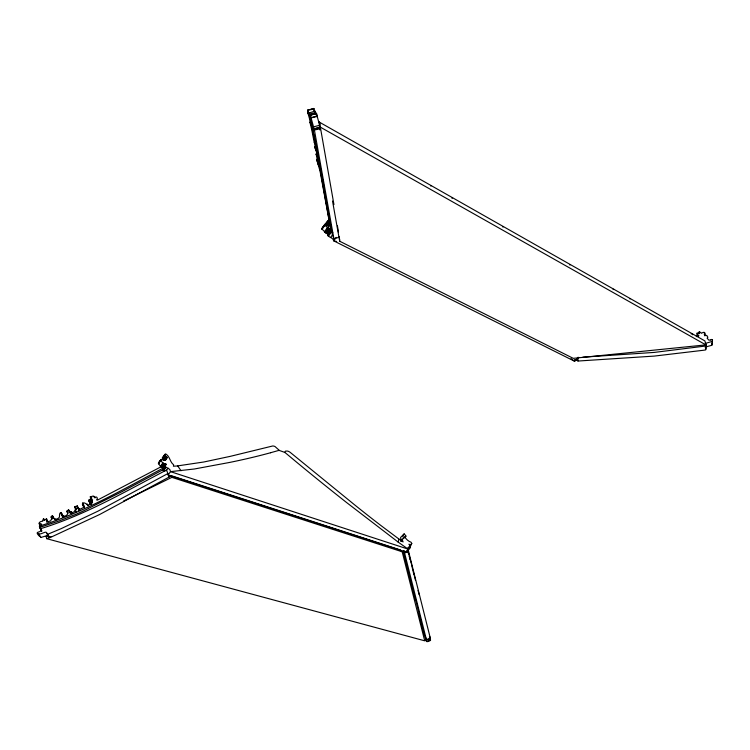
<?xml version="1.0" encoding="UTF-8"?>
<svg xmlns="http://www.w3.org/2000/svg" width="750" height="750" viewBox="0 0 750 750"><rect width="100%" height="100%" fill="white"/><g stroke="black" fill="none" stroke-linecap="round" stroke-linejoin="round"><path stroke-width="1.12" d="M91.003 503.691L90.45 504.056L90.45 503.381M90.291 503.897L88.603 500.278L91.922 498.047L90.244 496.894L91.078 498.562M705.281 347.091L711.722 345.309L712.163 343.519M710.438 339.966C713.634 337.491 711.9 343.753 711.928 345.188M44.353 520.256L43.331 518.878L42.731 520.603A5.944 3.694 -28.1 0 1 42.75 521.166C39.769 521.231 37.219 523.378 41.072 526.434M319.387 122.156L704.944 340.95L705.862 344.878L573.244 358.341L339.675 241.228L339.694 239.119M76.022 511.866L75.15 510.122L76.453 509.503L75.516 509.156L74.812 506.756L77.334 505.875L76.837 507.263L78.084 507.506L79.088 509.016L78.263 510.056L83.55 507.497L83.447 506.034A1.209 0.769 -26.3 0 1 83.306 505.706C84.469 504.244 80.606 503.109 84.112 502.931A2.381 1.509 -26.3 0 1 84.938 503.156C87.516 504.037 86.775 506.353 90 504.272A45.928 28.331 -25.7 0 0 92.044 503.081C94.341 501.403 87.694 503.1 91.566 500.813L92.55 500.222A16.762 10.716 -25.3 0 1 92.531 499.725L91.162 500.138L92.062 501.797M162.9 468.253L165.872 464.072L162.9 468.253L163.022 470.034L164.784 471.3M319.903 129.984L319.397 122.147L319.969 125.372M315.984 149.897C316.359 151.772 315.628 147.947 316.012 149.897M696.947 335.916L697.116 333.131L699.45 333.291L699.028 332.128L699.619 331.762L700.913 332.85A5.634 3.384 1.6 0 0 701.259 333.281C707.278 330.141 702.478 335.325 705.291 335.278A4.659 2.812 1.8 0 1 705.909 335.306L706.941 335.569L707.409 336.759A1.078 0.656 1.8 0 1 707.85 337.172L707.494 337.931A2.081 1.256 1.7 0 1 707.091 338.156L708.816 340.125L710.212 340.078M699.075 333.731L699.188 331.875M577.294 359.109A99.731 61.322 0.8 0 0 577.941 361.041L654.234 356.091L704.297 350.166L705.741 349.8L706.219 344.578L705.319 343.622M704.897 335.897L705.159 333.094M308.137 113.822L307.697 112.191L308.147 113.184A7.322 0.6 75.4 0 0 308.334 113.616L307.594 110.006L308.991 114.441L308.888 113.559A6.019 0.497 75.4 0 1 308.822 113.1L314.906 111.066L315.844 113.456M712.228 343.697L712.5 339.891M309.881 122.081C312.675 133.181 312.909 136.397 314.231 142.322M311.044 118.566L310.247 114.816L314.241 129.516L320.353 127.894M407.906 549.497L407.728 550.303M574.744 359.681L576.262 360.45L575.887 359.55M314.906 111.066L314.897 111.497A6.019 0.534 75.5 0 0 314.953 111.956L315.047 112.838L313.688 108.422L313.65 108.966L310.631 109.763M310.95 124.134L309.947 122.156M39.131 523.172L41.662 524.166L40.603 525.084A4.913 3.075 -28.2 0 0 40.069 525.45L39.497 526.978A8.297 5.194 -27.9 0 0 39.759 527.391L41.841 531.019M316.809 115.153L316.378 113.194L319.913 126.459M404.681 537.647L405.938 535.894L404.156 533.888L402.778 535.641L403.641 538.575L402.403 538.837L400.903 540.834M39.413 535.969L41.072 537.403L48.562 535.163M49.613 537.609L47.672 534.291L61.172 528.638L97.997 511.153L167.934 473.531A104.859 66.469 -27 0 0 166.425 470.062C125.963 491.156 85.631 514.847 41.494 528.413M163.453 467.662L162.234 467.184L164.597 463.828L165.787 464.034M84.056 507.394L82.35 504.066L84.337 507.666L84.441 507.066M162.966 469.903L165.328 466.537L165.816 464.306M314.972 147.759L316.828 153.197L317.775 158.325L316.012 153.881L318.881 164.316A55.2 4.275 75.3 0 1 319.172 166.106C319.209 167.203 317.728 160.247 318.422 164.681A19.622 1.566 75.1 0 0 318.253 164.306L316.584 159.309L318.497 158.794M48.403 535.659L48.984 537.009M577.762 357.825L574.688 361.303L333.759 240.872C333.113 237.394 328.706 237.703 327.581 235.013C327.122 232.5 336.497 223.481 326.353 233.016L328.791 229.537M405.9 536.259C403.219 535.931 406.781 539.653 407.887 540.478A2.222 1.078 42.2 0 1 409.088 541.359L410.991 542.166L411.788 543.459L409.959 546.216M411.178 544.828C410.184 545.203 409.894 544.744 408.975 544.163C412.866 549.094 408.384 545.522 408.159 549.141L405.694 551.925L168.122 474.994L167.513 474.094M48.544 536.203L47.072 533.7L49.575 537.591M69.769 512.625C69.891 507.656 64.8 511.2 68.006 513.188M62.616 515.869L63.375 517.116M165.328 466.537C166.772 468.703 170.231 467.887 170.494 471.637L408.159 549.141L398.156 542.091L399.009 539.091L380.841 525.469A479.288 157.772 39.1 0 1 354.413 504.684L290.259 452.409A4.809 2.391 37.4 0 0 287.719 451.106L285.656 451.059L284.559 452.325L279.375 450.478A7.219 3.619 37.2 0 0 278.381 450.534L270.506 452.756M310.969 124.125L308.156 113.803M78.9 509.55L78.534 509.447M330.113 228.9C328.097 228.956 321.309 221.991 327.647 225.356A2.916 0.919 35.9 0 1 328.828 225.562L329.7 225.441M326.353 233.016L325.547 232.556L328.594 228.206M705.637 349.613L705.975 348.309L705.291 347.512M705.928 345.825L705.984 345.15M325.528 232.603L321.778 228.834L324.909 224.241M328.753 221.231L327.384 221.259L329.55 223.312M712.219 341.409L705.534 343.359M279.441 450.487L275.006 446.522A4.847 2.428 36.9 0 0 272.597 446.006L230.241 456.356L203.822 461.991L177.028 465.984L173.391 466.228L173.653 464.841C169.847 461.962 170.137 457.05 166.2 454.163L164.644 454.697L167.072 457.706L165.731 459.919L164.925 459.909A2.569 1.444 33.3 0 0 163.659 460.05L160.922 459.534L158.381 463.256L160.425 466.35L162.234 467.184M164.597 463.828L162.506 462.675L160.875 460.538L160.922 459.534M44.353 520.163L46.688 518.859L46.612 522.159L50.587 520.875L52.116 517.931L51.562 517.987L51.234 516.853L52.247 515.737L53.091 516.366A2.344 1.472 -27.6 0 1 53.231 516.628C53.091 518.55 55.425 518.222 54.422 519.628C56.494 519.075 60.216 518.531 59.522 515.4C59.381 515.156 59.972 509.128 62.738 515.925M164.391 460.125L162.787 459.216L162.309 458.034L165.506 454.078M39.553 536.362C33.984 530.897 39.619 532.969 40.987 530.672A2.484 1.556 -28.2 0 1 40.734 530.372L41.081 528.497A2.194 1.378 -28.2 0 1 40.556 528.534L39.684 528.094A1.134 0.713 -28.2 0 1 39.694 527.691L39.806 527.466M158.381 463.256L160.734 459.891M321.778 228.834L324.806 224.484M158.569 462.9L161.231 459.45M162.309 458.034L164.897 454.237M327.525 220.95L321.872 228.591M158.522 463.903L161.512 459.497M322.059 229.397L325.087 225.037M326.269 223.566L328.069 220.978M162.787 459.216L165.122 455.869M325.697 225.787L328.106 222.338M163.238 459.647L165.581 456.3M326.831 225.384L328.641 222.797M163.744 459.909L166.088 456.562M327.375 225.731L329.184 223.144M164.269 460.012L166.603 456.666M327.9 225.947L329.709 223.359M160.425 466.35L162.787 462.975M324.431 231.872L327.478 227.513M164.653 460.509L166.997 457.162M328.387 226.453L329.587 224.728M160.884 466.566L163.284 463.228M165.319 460.219L167.072 457.706M324.909 232.162L328.012 227.85M161.25 466.988L163.613 463.622M325.369 232.594L328.416 228.244M161.391 467.006L163.828 463.509M161.85 467.419L164.203 464.053M326.034 233.1L329.081 228.75M161.981 467.503L164.344 464.137M326.184 233.203L329.231 228.853M162.431 467.512L164.794 464.147M326.616 233.325L329.662 228.975M162.694 467.531L165.319 463.884M327.225 234.047L330.675 229.191M327.816 233.991L330.675 229.369M163.575 467.972L165.928 464.616M327.666 235.416C329.794 234.066 330.581 230.681 330.863 229.65M163.022 470.034L165.384 466.669M327.741 235.538L330.722 231.056M163.256 470.287L165.619 466.922M328.022 235.8L330.806 231.178M163.556 470.775L165.919 467.409M328.425 236.269L331.481 231.919L331.088 231.45M166.331 470.616L168.112 468.094M330.675 237.384L332.512 234.769M168.122 474.994L170.494 471.637L194.391 468.994L229.322 462.497A3340.312 628.509 20.2 0 0 270.516 452.756M336.216 237.394L333.759 240.872L336.675 241.463M60.956 512.606C61.116 519.178 70.116 515.447 67.125 511.528M72.094 513.534C70.491 511.959 69.806 511.434 68.494 510.159M404.156 533.888L400.575 537.441L401.203 541.35L402.422 539.963M401.109 541.406L402.338 540.019M404.466 537.806L405.675 536.428M407.484 548.316L408.712 546.928M409.95 545.531L411.788 543.459M409.65 546.169L410.878 544.781M408.047 549.722L410.503 546.956M407.953 550.012L410.512 547.05M576.253 360.253L577.762 358.472M407.906 550.266L410.363 547.491M576.262 360.45L577.8 358.716M697.116 333.131C696.863 335.541 701.859 335.878 696.309 336.6M430.753 186.056L431.241 185.625M451.959 198.291L452.597 197.747M91.969 501.797L91.022 499.875L88.603 500.569M502.847 227.062L503.438 226.594M569.766 265.003L570.366 264.581M613.078 289.622L613.725 289.191M168.562 474.975A104.522 66.506 -27.1 0 1 169.359 476.916L99.666 514.491L49.622 537.816M629.841 298.941L630.347 298.612M163.847 467.719C123.459 489.206 83.447 512.512 39.506 526.069M163.547 469.425L122.006 491.644L83.438 510.928A197.541 110.578 -23.9 0 1 76.5 514.069L59.147 520.941L40.172 527.269M161.25 466.688L97.453 500.109L96.675 499.969L97.378 498.263L96.816 497.25A2.297 1.463 -25.8 0 0 96.122 497.016L94.312 497.25L93.3 495.994L90.244 496.894M48.112 535.491L46.022 536.512L46.809 538.706L51.009 536.644M123.534 501.066L171.872 477.356L402.188 551.784L424.725 640.819L46.809 538.706M170.606 475.481L168.516 476.512L170.606 475.491L171.872 477.356M46.022 536.512L47.962 535.566M326.869 233.409L327.628 233.709M403.922 551.203A83.709 4.753 73.4 0 1 404.55 552.872L426.394 639.619L429.347 638.766M426.488 639.806L430.463 638.728L408.628 551.663A83.681 5.062 73.3 0 0 408 549.994M426.497 641.409C435.581 637.191 426.994 643.669 426.281 640.941M404.55 552.872L408.628 551.663M90.825 500.016L91.772 501.638M308.831 112.772L319.584 164.494L332.362 234.506A126.263 10.369 75.3 0 0 333.891 238.716L339.281 237.244L339.197 236.606M313.791 108.525L307.753 110.203L313.809 108.609M308.831 112.669L309.131 113.438A10.134 0.834 75.4 0 1 309.356 114.094L315.525 112.622M310.209 114.909L316.341 113.297M310.256 115.134L315.356 113.784M310.434 115.134L316.613 113.634M311.203 117.619L317.334 115.997M311.288 117.844L317.456 116.316M313.284 126.947L319.369 125.316M333.891 238.716L314.409 130.05L319.537 128.822M582.834 357.169L654.319 352.406L705.975 345.975M578.841 357.422L577.8 357.403L577.941 361.041M90.534 499.837L91.959 502.35M47.072 533.7C46.725 529.106 39.666 536.7 37.519 532.978M324.516 225.262L325.069 225.281M158.887 462.816L159.412 462.994M171.647 475.828L400.275 549.891L402.188 551.784M332.784 232.659L331.481 231.919M319.284 126.544L705.862 344.878M68.85 510.131L70.509 513.009M284.559 452.325L284.616 452.362A7.209 3.619 37.3 0 1 285.844 453.216L296.344 461.962A711.703 196.753 38.6 0 0 346.847 502.734L398.156 542.091M691.144 333.806L692.438 334.125M68.906 510.356L70.219 512.944M404.025 550.763L405.694 551.925M399.009 539.091L403.097 541.95L402.122 539.447M571.05 358.622L574.688 361.303L574.631 360.056M309.413 114.206L311.025 118.519M426.572 641.587L425.766 637.875L426.394 639.619M41.625 530.691L41.222 529.913M177.703 465.928L181.041 470.766M75.15 510.206L75.422 510.741A1.5 0.956 -26.7 0 0 75.788 511.134L71.194 513.019A11.184 7.031 -27.3 0 0 71.25 512.128L71.222 511.875M692.663 334.219L692.756 334.791M38.812 533.897L40.809 537.422M39.337 526.238L40.275 527.888M43.763 518.859L44.681 520.509M43.566 518.831L44.484 520.481M46.322 518.728L48.159 522.038M51.413 516.759L52.312 518.419M51.291 516.797L52.144 518.503M51.066 517.172L52.228 519.066M54.741 518.409L55.725 520.181M52.247 515.737L53.606 518.212M61.2 512.484L62.991 515.859M60.769 512.522L63.403 517.528M60.694 512.55L63.253 517.303M61.509 514.725L62.372 516.413M67.041 510.909L67.922 512.569M70.237 512.409L69.356 510.759L70.406 512.653M68.634 510.178L69.947 512.672M71.119 511.762L71.991 513.422M70.912 511.894L71.794 513.553M75.15 510.122L76.097 511.744M314.25 129.516L314.409 130.05M74.972 506.691L76.266 509.184M74.812 506.756L76.106 509.241M74.737 506.869L76.041 509.363M79.013 508.884L79.95 510.675M77.259 505.866L79.388 510M77.934 507.459L79.228 509.953M77.822 507.516L79.116 510.009M77.728 507.628L78.591 509.288M418.772 613.491L419.363 615.019L419.278 614.559A8.841 0.497 73.4 0 1 419.55 615.375L416.438 602.841A36.037 2.016 73.5 0 0 415.931 600.881L415.106 598.472A13.753 0.797 73.5 0 1 414.947 598.013L415.35 599.878L403.219 551.138M82.725 502.856L83.55 504.563M82.903 503.55L83.756 505.284M82.838 503.681L84.544 507M87.206 503.972L88.097 505.659M90.131 501.947L91.397 504.45M90.028 502.031L91.284 504.534M88.603 500.278L90.45 504.056M94.144 496.322L94.978 497.981M422.794 629.259L421.772 626.278L426.262 640.931M420.309 619.612L420.816 620.578L418.884 613.762M430.153 639.769L430.369 640.284L430.125 638.756M430.134 638.1L430.378 638.625M419.962 618.647C420.628 620.203 418.837 615.413 420.038 618.516M167.934 473.531L169.359 476.916M320.606 128.634L333.947 204.591M420.3 619.697L420.094 619.125L422.794 629.241M430.078 637.941L429.656 636.694L429.966 638.072M331.613 232.406L325.247 195.881M429.384 636.956L429.619 637.819M316.05 150.262L314.625 146.25L314.981 147.703M316.875 116.259L317.137 116.906L316.884 115.434M316.2 150.216L316.369 150.731L315.431 146.034A13.528 1.106 75.3 0 1 315.159 145.463L314.241 142.312M314.278 111.469L313.828 109.781M407.672 550.144L408.159 552.047M407.719 549.656L409.65 557.231M409.913 558.253L411.206 563.372M407.775 551.034L408.562 554.109M409.237 556.256L410.072 559.519M413.578 572.7L415.538 580.462M411.469 564.394L413.794 574.191M316.116 114.441L316.284 115.134M418.059 590.466L419.109 594.656M309.459 114.572L317.559 153.806A250.734 16.744 75.6 0 1 318.863 160.612L319.237 162.609M310.303 117.244L315.234 140.934M315.816 143.803L324.366 188.906M316.584 159.309L319.997 170.916L330.966 230.522L319.05 163.359M332.541 201.084L339.675 241.228M319.397 122.147L319.8 124.444M337.434 225.844L338.475 232.238M41.559 531.394A1.134 0.713 -28.3 0 1 41.606 530.878M320.138 127.247L314.025 128.869L320.156 127.294M419.156 614.981L419.409 615.647L419.184 615.037"/></g></svg>
